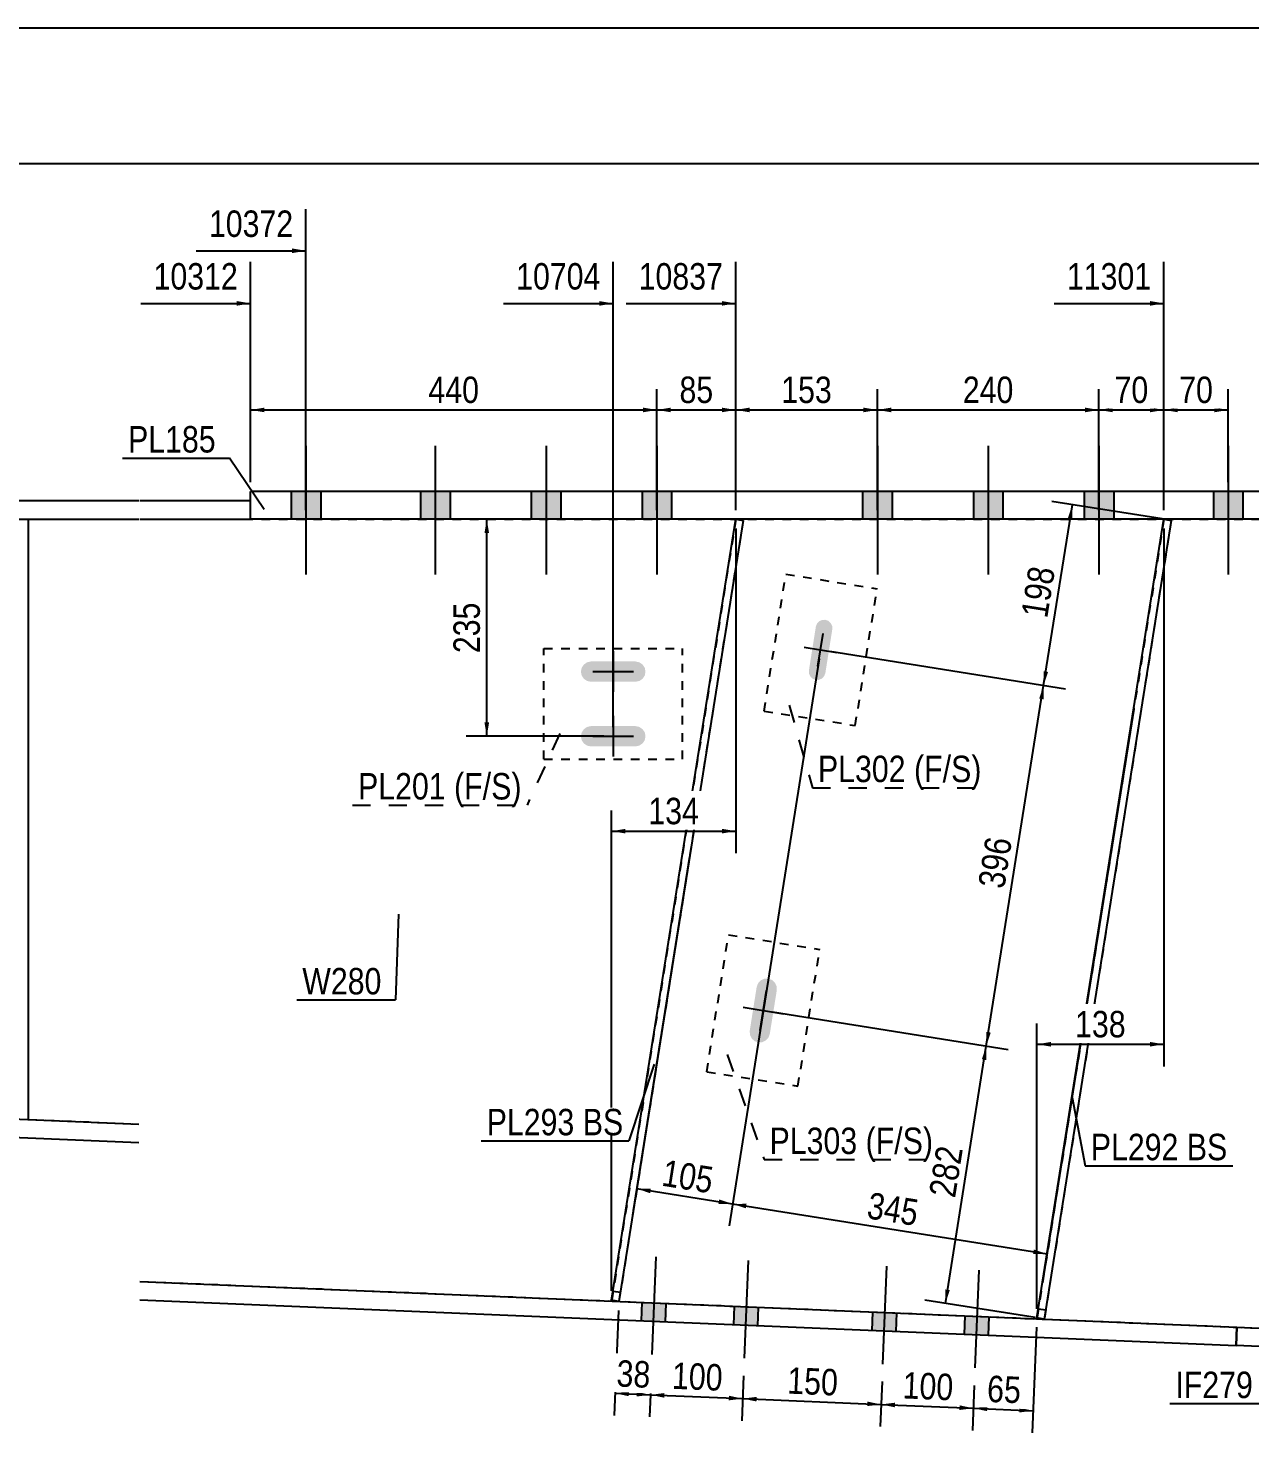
# Model space of a CAD drawing. Header units: millimetres. Extents: x -327 to 85, y -160 to 127.
# Drawn here: x -114.3 to 18, y -24.8 to 127.4 of the extents above; entities that cross this region are included whole.
import ezdxf

# ---------------------------------------------------------------- set-up
doc = ezdxf.new("R2010")
doc.units = ezdxf.units.MM
doc.linetypes.add('DXK_LINE_DOT1', pattern=[1.8814, 0.9407, -0.9407])
doc.linetypes.add('DXK_LINE_DOT2', pattern=[3.9198, 1.9599, -1.9599])
doc.styles.add('Arial Narrow', font='ARIALN.TTF', dxfattribs={"height": 0.2})

# ---------------------------------------------------------------- blocks, each defined once
blk = doc.blocks.new('Unknown-623345131-1210')
at = {"color": 5, "linetype": 'Continuous'}
blk.add_line((85.3, 127.38), (-324.7, 127.38), dxfattribs=at)
blk = doc.blocks.new('Part-623345131-1624 - 1446')
at = {"color": 2, "linetype": 'Continuous'}
blk.add_line((-114.32, 74.18), (-114.32, 9.18), dxfattribs=at)
at = {"color": 7, "linetype": 'DXK_LINE_DOT1'}
for p, q in [((-114.32, 74.18), (-102.32, 74.18)), ((-102.22, 74.18), (30.16, 74.18)), ((30.26, 74.18), (57.26, 74.18)), ((57.26, 74.18), (57.26, -15.82)), ((-114.32, 9.18), (-102.32, 8.67)), ((-102.22, -8.36), (30.16, -13.89)), ((30.26, -14.7), (57.26, -15.82))]:
    blk.add_line(p, q, dxfattribs=at)
blk = doc.blocks.new('Part-623345131-1587 - 1446')
at = {"color": 7, "linetype": 'DXK_LINE_DOT1'}
for p, q in [((-37.67, 74.18), (-51.12, -10.4)), ((-36.88, 74.05), (-50.33, -10.53)), ((-37.67, 74.18), (-36.88, 74.05)), ((-50.33, -10.53), (-51.12, -10.4)), ((-50.96, -9.41), (-50.17, -9.54))]:
    blk.add_line(p, q, dxfattribs=at)
blk = doc.blocks.new('Part-623345131-1748 - 1446')
at = {"color": 2, "linetype": 'Continuous'}
for p, q in [((-5.05, -12.32), (8.7, 74.18)), ((9.49, 74.05), (-4.26, -12.45)), ((8.7, 74.18), (9.49, 74.05)), ((-4.26, -12.45), (-5.05, -12.32))]:
    blk.add_line(p, q, dxfattribs=at)
at = {"color": 7, "linetype": 'DXK_LINE_DOT1'}
blk.add_line((-4.9, -11.34), (-4.11, -11.46), dxfattribs=at)
blk = doc.blocks.new('Bolt-623345131-1770 - 1446')
at = {"linetype": 'Continuous'}
blk.add_hatch(color=3, dxfattribs=at).paths.add_polyline_path([(-33.74, 24.28), (-34.15, 24.43), (-34.58, 24.42), (-34.97, 24.24), (-35.26, 23.92), (-35.41, 23.52), (-36.16, 18.78), (-36.14, 18.35), (-35.96, 17.96), (-35.65, 17.67), (-35.25, 17.52), (-34.82, 17.54), (-34.43, 17.72), (-34.14, 18.03), (-33.99, 18.43), (-33.23, 23.17), (-33.25, 23.6), (-33.43, 23.99)])
at = {"color": 3, "linetype": 'Continuous'}
for p, q in [((-35.04, 18.8), (-34.35, 23.15)), ((-36.87, 21.32), (-32.52, 20.63))]:
    blk.add_line(p, q, dxfattribs=at)
blk = doc.blocks.new('Part-623345131-1646 - 1446')
at = {"color": 2, "linetype": 'Continuous'}
for p, q in [((16.52, -15.32), (16.6, -13.32)), ((16.6, -13.32), (30.16, -13.89)), ((30.26, -14.7), (57.26, -15.82)), ((30.16, -15.89), (16.52, -15.32)), ((57.17, -17.82), (30.26, -16.7)), ((57.26, -15.82), (57.17, -17.82))]:
    blk.add_line(p, q, dxfattribs=at)
blk = doc.blocks.new('Bolt-623345131-1647 - 1446')
at = {"linetype": 'Continuous'}
blk.add_hatch(color=3, dxfattribs=at).paths.add_polyline_path([(-27.64, 63.17), (-27.97, 63.29), (-28.32, 63.28), (-28.64, 63.13), (-28.88, 62.88), (-29, 62.55), (-29.75, 57.81), (-29.74, 57.46), (-29.59, 57.14), (-29.33, 56.9), (-29, 56.78), (-28.65, 56.79), (-28.33, 56.94), (-28.1, 57.19), (-27.97, 57.52), (-27.22, 62.26), (-27.23, 62.62), (-27.38, 62.93)])
at = {"color": 3, "linetype": 'Continuous'}
for p, q in [((-28.77, 58.26), (-28.2, 61.81)), ((-30.26, 60.32), (-26.71, 59.75))]:
    blk.add_line(p, q, dxfattribs=at)
blk = doc.blocks.new('Part-623345131-2340 - 1446')
at = {"color": 7, "linetype": 'DXK_LINE_DOT1'}
for p, q in [((8.7, 74.18), (-5.05, -12.32)), ((9.49, 74.05), (-4.26, -12.45)), ((8.7, 74.18), (9.49, 74.05)), ((-4.26, -12.45), (-5.05, -12.32))]:
    blk.add_line(p, q, dxfattribs=at)
blk = doc.blocks.new('Part-623345131-1671 - 1446')
at = {"color": 2, "linetype": 'Continuous'}
for p, q in [((-126.42, 76.18), (-138.42, 76.18)), ((-138.42, 74.18), (-138.42, 76.18)), ((-102.32, 76.18), (-126.32, 76.18)), ((-90.22, 76.18), (-102.22, 76.18)), ((-138.42, 74.18), (-126.42, 74.18)), ((-126.32, 74.18), (-102.32, 74.18)), ((-102.22, 74.18), (-90.22, 74.18))]:
    blk.add_line(p, q, dxfattribs=at)
at = {"color": 7, "linetype": 'DXK_LINE_DOT1'}
blk.add_line((-90.22, 74.18), (-90.22, 76.18), dxfattribs=at)
blk = doc.blocks.new('Part-623345131-1753 - 1446')
at = {"color": 2, "linetype": 'Continuous'}
for p, q in [((-51.12, -10.4), (-37.67, 74.18)), ((-36.88, 74.05), (-50.33, -10.53)), ((-37.67, 74.18), (-36.88, 74.05)), ((-50.33, -10.53), (-51.12, -10.4))]:
    blk.add_line(p, q, dxfattribs=at)
blk = doc.blocks.new('Part-623345131-1737 - 1446')
at = {"color": 2, "linetype": 'Continuous'}
for p, q in [((-138.42, 10.43), (-138.5, 8.43)), ((-138.42, 10.43), (-126.42, 9.93)), ((-126.32, 9.68), (-102.32, 8.67)), ((-138.5, 8.43), (-126.42, 7.92)), ((-126.32, 7.67), (-102.32, 6.67)), ((-102.22, -8.36), (16.6, -13.32)), ((-102.22, -10.36), (16.52, -15.32)), ((16.6, -13.32), (16.52, -15.32))]:
    blk.add_line(p, q, dxfattribs=at)
blk = doc.blocks.new('Part-623345131-1758 - 1446')
at = {"color": 2, "linetype": 'Continuous'}
for p, q in [((30.16, 77.18), (-90.22, 77.18)), ((-90.22, 74.18), (-90.22, 77.18)), ((57.26, 77.18), (30.26, 77.18)), ((57.26, 77.18), (57.26, 74.18)), ((30.16, 74.18), (-90.22, 74.18)), ((57.26, 74.18), (30.26, 74.18))]:
    blk.add_line(p, q, dxfattribs=at)
blk = doc.blocks.new('Bolt-623345131-1759 - 1446')
at = {"linetype": 'Continuous'}
for points in [[(-82.62, 77.18), (-85.82, 77.18), (-85.82, 74.18), (-82.62, 74.18)], [(-82.62, 77.18), (-85.82, 77.18), (-85.82, 74.18), (-82.62, 74.18)], [(-82.62, 77.18), (-85.82, 77.18), (-85.82, 74.18), (-82.62, 74.18)], [(-82.62, 77.18), (-85.82, 77.18), (-85.82, 74.18), (-82.62, 74.18)], [(-68.62, 77.18), (-71.82, 77.18), (-71.82, 74.18), (-68.62, 74.18)], [(-68.62, 77.18), (-71.82, 77.18), (-71.82, 74.18), (-68.62, 74.18)], [(-68.62, 77.18), (-71.82, 77.18), (-71.82, 74.18), (-68.62, 74.18)], [(-68.62, 77.18), (-71.82, 77.18), (-71.82, 74.18), (-68.62, 74.18)], [(-56.62, 77.18), (-59.82, 77.18), (-59.82, 74.18), (-56.62, 74.18)], [(-56.62, 77.18), (-59.82, 77.18), (-59.82, 74.18), (-56.62, 74.18)], [(-56.62, 77.18), (-59.82, 77.18), (-59.82, 74.18), (-56.62, 74.18)], [(-56.62, 77.18), (-59.82, 77.18), (-59.82, 74.18), (-56.62, 74.18)], [(-44.62, 77.18), (-47.82, 77.18), (-47.82, 74.18), (-44.62, 74.18)], [(-44.62, 77.18), (-47.82, 77.18), (-47.82, 74.18), (-44.62, 74.18)], [(-44.62, 77.18), (-47.82, 77.18), (-47.82, 74.18), (-44.62, 74.18)], [(-44.62, 77.18), (-47.82, 77.18), (-47.82, 74.18), (-44.62, 74.18)], [(-20.74, 77.18), (-23.94, 77.18), (-23.94, 74.18), (-20.74, 74.18)], [(-20.74, 77.18), (-23.94, 77.18), (-23.94, 74.18), (-20.74, 74.18)], [(-20.74, 77.18), (-23.94, 77.18), (-23.94, 74.18), (-20.74, 74.18)], [(-20.74, 77.18), (-23.94, 77.18), (-23.94, 74.18), (-20.74, 74.18)], [(-8.74, 77.18), (-11.94, 77.18), (-11.94, 74.18), (-8.74, 74.18)], [(-8.74, 77.18), (-11.94, 77.18), (-11.94, 74.18), (-8.74, 74.18)], [(-8.74, 77.18), (-11.94, 77.18), (-11.94, 74.18), (-8.74, 74.18)], [(-8.74, 77.18), (-11.94, 77.18), (-11.94, 74.18), (-8.74, 74.18)], [(3.26, 77.18), (0.06, 77.18), (0.06, 74.18), (3.26, 74.18)], [(3.26, 77.18), (0.06, 77.18), (0.06, 74.18), (3.26, 74.18)], [(3.26, 77.18), (0.06, 77.18), (0.06, 74.18), (3.26, 74.18)], [(3.26, 77.18), (0.06, 77.18), (0.06, 74.18), (3.26, 74.18)], [(17.26, 77.18), (14.06, 77.18), (14.06, 74.18), (17.26, 74.18)], [(17.26, 77.18), (14.06, 77.18), (14.06, 74.18), (17.26, 74.18)], [(17.26, 77.18), (14.06, 77.18), (14.06, 74.18), (17.26, 74.18)], [(17.26, 77.18), (14.06, 77.18), (14.06, 74.18), (17.26, 74.18)]]:
    blk.add_hatch(color=3, dxfattribs=at).paths.add_polyline_path(points)
at = {"color": 3, "linetype": 'Continuous'}
for p, q in [((-84.22, 82.15), (-84.22, 68.18)), ((-84.22, 82.15), (-84.22, 68.18)), ((-84.22, 82.15), (-84.22, 68.18)), ((-84.22, 82.15), (-84.22, 68.18)), ((-70.22, 82.15), (-70.22, 68.18)), ((-70.22, 82.15), (-70.22, 68.18)), ((-70.22, 82.15), (-70.22, 68.18)), ((-70.22, 82.15), (-70.22, 68.18)), ((-58.22, 82.15), (-58.22, 68.18)), ((-58.22, 82.15), (-58.22, 68.18)), ((-58.22, 82.15), (-58.22, 68.18)), ((-58.22, 82.15), (-58.22, 68.18)), ((-46.22, 82.15), (-46.22, 68.18)), ((-46.22, 82.15), (-46.22, 68.18)), ((-46.22, 82.15), (-46.22, 68.18)), ((-46.22, 82.15), (-46.22, 68.18)), ((-22.34, 82.15), (-22.34, 68.18)), ((-22.34, 82.15), (-22.34, 68.18)), ((-22.34, 82.15), (-22.34, 68.18)), ((-22.34, 82.15), (-22.34, 68.18)), ((-10.34, 82.15), (-10.34, 68.18)), ((-10.34, 82.15), (-10.34, 68.18)), ((-10.34, 82.15), (-10.34, 68.18)), ((-10.34, 82.15), (-10.34, 68.18)), ((1.66, 82.15), (1.66, 68.18)), ((1.66, 82.15), (1.66, 68.18)), ((1.66, 82.15), (1.66, 68.18)), ((1.66, 82.15), (1.66, 68.18)), ((15.66, 82.15), (15.66, 68.18)), ((15.66, 82.15), (15.66, 68.18)), ((15.66, 82.15), (15.66, 68.18)), ((15.66, 82.15), (15.66, 68.18)), ((-85.82, 77.18), (-85.82, 74.18)), ((-85.82, 77.18), (-85.82, 74.18)), ((-85.82, 77.18), (-85.82, 74.18)), ((-85.82, 77.18), (-85.82, 74.18)), ((-82.62, 77.18), (-82.62, 74.18)), ((-82.62, 77.18), (-82.62, 74.18)), ((-82.62, 77.18), (-82.62, 74.18)), ((-82.62, 77.18), (-82.62, 74.18)), ((-71.82, 77.18), (-71.82, 74.18)), ((-71.82, 77.18), (-71.82, 74.18)), ((-71.82, 77.18), (-71.82, 74.18)), ((-71.82, 77.18), (-71.82, 74.18)), ((-68.62, 77.18), (-68.62, 74.18)), ((-68.62, 77.18), (-68.62, 74.18)), ((-68.62, 77.18), (-68.62, 74.18)), ((-68.62, 77.18), (-68.62, 74.18)), ((-59.82, 77.18), (-59.82, 74.18)), ((-59.82, 77.18), (-59.82, 74.18)), ((-59.82, 77.18), (-59.82, 74.18)), ((-59.82, 77.18), (-59.82, 74.18)), ((-56.62, 77.18), (-56.62, 74.18)), ((-56.62, 77.18), (-56.62, 74.18)), ((-56.62, 77.18), (-56.62, 74.18)), ((-56.62, 77.18), (-56.62, 74.18)), ((-47.82, 77.18), (-47.82, 74.18)), ((-47.82, 77.18), (-47.82, 74.18)), ((-47.82, 77.18), (-47.82, 74.18)), ((-47.82, 77.18), (-47.82, 74.18)), ((-44.62, 77.18), (-44.62, 74.18)), ((-44.62, 77.18), (-44.62, 74.18)), ((-44.62, 77.18), (-44.62, 74.18)), ((-44.62, 77.18), (-44.62, 74.18)), ((-23.94, 77.18), (-23.94, 74.18)), ((-23.94, 77.18), (-23.94, 74.18)), ((-23.94, 77.18), (-23.94, 74.18)), ((-23.94, 77.18), (-23.94, 74.18)), ((-20.74, 77.18), (-20.74, 74.18)), ((-20.74, 77.18), (-20.74, 74.18)), ((-20.74, 77.18), (-20.74, 74.18)), ((-20.74, 77.18), (-20.74, 74.18)), ((-11.94, 77.18), (-11.94, 74.18)), ((-11.94, 77.18), (-11.94, 74.18)), ((-11.94, 77.18), (-11.94, 74.18)), ((-11.94, 77.18), (-11.94, 74.18)), ((-8.74, 77.18), (-8.74, 74.18)), ((-8.74, 77.18), (-8.74, 74.18)), ((-8.74, 77.18), (-8.74, 74.18)), ((-8.74, 77.18), (-8.74, 74.18)), ((0.06, 77.18), (0.06, 74.18)), ((0.06, 77.18), (0.06, 74.18)), ((0.06, 77.18), (0.06, 74.18)), ((0.06, 77.18), (0.06, 74.18)), ((3.26, 77.18), (3.26, 74.18)), ((3.26, 77.18), (3.26, 74.18)), ((3.26, 77.18), (3.26, 74.18)), ((3.26, 77.18), (3.26, 74.18)), ((14.06, 77.18), (14.06, 74.18)), ((14.06, 77.18), (14.06, 74.18)), ((14.06, 77.18), (14.06, 74.18)), ((14.06, 77.18), (14.06, 74.18)), ((17.26, 77.18), (17.26, 74.18)), ((17.26, 77.18), (17.26, 74.18)), ((17.26, 77.18), (17.26, 74.18)), ((17.26, 77.18), (17.26, 74.18))]:
    blk.add_line(p, q, dxfattribs=at)
blk = doc.blocks.new('Part-623345131-1764 - 1446')
at = {"color": 7, "linetype": 'DXK_LINE_DOT1'}
for p, q in [((-34.6, 53.41), (-32.25, 68.23)), ((-32.25, 68.23), (-22.37, 66.66)), ((-24.73, 51.84), (-22.37, 66.66)), ((-34.6, 53.41), (-24.73, 51.84))]:
    blk.add_line(p, q, dxfattribs=at)
blk = doc.blocks.new('Part-623345131-1769 - 1446')
at = {"color": 7, "linetype": 'DXK_LINE_DOT1'}
for p, q in [((-40.81, 14.35), (-38.46, 29.17)), ((-38.46, 29.17), (-28.58, 27.6)), ((-30.94, 12.78), (-28.58, 27.6)), ((-40.81, 14.35), (-30.94, 12.78))]:
    blk.add_line(p, q, dxfattribs=at)
blk = doc.blocks.new('Part-623345131-1780 - 1446')
at = {"color": 7, "linetype": 'DXK_LINE_DOT1'}
for p, q in [((-58.45, 48.18), (-58.45, 60.18)), ((-58.45, 60.18), (-43.45, 60.18)), ((-43.45, 48.18), (-43.45, 60.18)), ((-58.45, 48.18), (-43.45, 48.18))]:
    blk.add_line(p, q, dxfattribs=at)
blk = doc.blocks.new('Bolt-623345131-1781 - 1446')
at = {"linetype": 'Continuous'}
for points in [[(-47.53, 57.25), (-47.45, 57.68), (-47.53, 58.1), (-47.77, 58.45), (-48.13, 58.69), (-48.55, 58.78), (-53.35, 58.78), (-53.77, 58.69), (-54.12, 58.45), (-54.36, 58.1), (-54.45, 57.68), (-54.36, 57.25), (-54.12, 56.9), (-53.77, 56.66), (-53.35, 56.58), (-48.55, 56.58), (-48.13, 56.66), (-47.77, 56.9)], [(-47.53, 50.25), (-47.45, 50.68), (-47.53, 51.1), (-47.77, 51.45), (-48.13, 51.69), (-48.55, 51.78), (-53.35, 51.78), (-53.77, 51.69), (-54.12, 51.45), (-54.36, 51.1), (-54.45, 50.68), (-54.36, 50.25), (-54.12, 49.9), (-53.77, 49.66), (-53.35, 49.58), (-48.55, 49.58), (-48.13, 49.66), (-47.77, 49.9)]]:
    blk.add_hatch(color=3, dxfattribs=at).paths.add_polyline_path(points)
at = {"color": 3, "linetype": 'Continuous'}
for p, q in [((-50.95, 59.88), (-50.95, 55.48)), ((-53.15, 57.68), (-48.75, 57.68)), ((-50.95, 52.88), (-50.95, 48.48)), ((-53.15, 50.68), (-48.75, 50.68))]:
    blk.add_line(p, q, dxfattribs=at)
blk = doc.blocks.new('Bolt-623345131-1783 - 1446')
at = {"linetype": 'Continuous'}
for points in [[(-45.2, -10.74), (-47.8, -10.63), (-47.88, -12.63), (-45.28, -12.74)], [(-45.2, -10.74), (-47.8, -10.63), (-47.88, -12.63), (-45.28, -12.74)], [(-35.21, -11.16), (-37.8, -11.05), (-37.89, -13.05), (-35.29, -13.16)], [(-35.21, -11.16), (-37.8, -11.05), (-37.89, -13.05), (-35.29, -13.16)], [(-20.22, -11.78), (-22.82, -11.68), (-22.9, -13.67), (-20.3, -13.78)], [(-20.22, -11.78), (-22.82, -11.68), (-22.9, -13.67), (-20.3, -13.78)], [(-10.23, -12.2), (-12.83, -12.09), (-12.91, -14.09), (-10.31, -14.2)], [(-10.23, -12.2), (-12.83, -12.09), (-12.91, -14.09), (-10.31, -14.2)]]:
    blk.add_hatch(color=3, dxfattribs=at).paths.add_polyline_path(points)
at = {"color": 3, "linetype": 'Continuous'}
for p, q in [((-46.73, -16.27), (-46.29, -5.69)), ((-46.73, -16.27), (-46.29, -5.69)), ((-36.74, -16.69), (-36.3, -6.11)), ((-36.74, -16.69), (-36.3, -6.11)), ((-21.75, -17.31), (-21.31, -6.73)), ((-21.75, -17.31), (-21.31, -6.73)), ((-11.76, -17.73), (-11.32, -7.15)), ((-11.76, -17.73), (-11.32, -7.15)), ((-47.88, -12.63), (-47.8, -10.63)), ((-47.88, -12.63), (-47.8, -10.63)), ((-45.28, -12.74), (-45.2, -10.74)), ((-45.28, -12.74), (-45.2, -10.74)), ((-37.89, -13.05), (-37.8, -11.05)), ((-37.89, -13.05), (-37.8, -11.05)), ((-35.29, -13.16), (-35.21, -11.16)), ((-35.29, -13.16), (-35.21, -11.16)), ((-22.9, -13.67), (-22.82, -11.68)), ((-22.9, -13.67), (-22.82, -11.68)), ((-20.3, -13.78), (-20.22, -11.78)), ((-20.3, -13.78), (-20.22, -11.78)), ((-12.91, -14.09), (-12.83, -12.09)), ((-12.91, -14.09), (-12.83, -12.09)), ((-10.31, -14.2), (-10.23, -12.2)), ((-10.31, -14.2), (-10.23, -12.2))]:
    blk.add_line(p, q, dxfattribs=at)
blk = doc.blocks.new('StraightDimension-623345131-6766 - 1446')
at = {"linetype": 'Continuous'}
for points in [[(-45.42, -20.96), (-46.91, -20.65), (-45.4, -20.46)], [(-38.41, -20.75), (-36.92, -21.06), (-38.43, -21.25)]]:
    blk.add_hatch(color=7, dxfattribs=at).paths.add_polyline_path(points)
at = {"color": 7, "linetype": 'Continuous'}
for p, q in [((-46.81, -18.18), (-47.01, -23.04)), ((-36.82, -18.6), (-37.02, -23.46)), ((-46.91, -20.65), (-36.92, -21.06))]:
    blk.add_line(p, q, dxfattribs=at)
at = {"color": 0}
blk.add_wipeout([(-38.57, -20.84), (-38.4, -16.65), (-45.07, -16.37), (-45.25, -20.56)], dxfattribs=at)
at = {"color": 3, "style": 'Arial Narrow'}
blk.add_text('100', height=2.863, rotation=-2.3892, dxfattribs=at).set_placement((-44.63, -19.99))
blk = doc.blocks.new('StraightDimension-623345131-2005 - 1446')
at = {"color": 7, "linetype": 'Continuous'}
blk.add_line((-301.5, 112.7), (59.26, 112.7), dxfattribs=at)
blk = doc.blocks.new('StraightDimension-623345131-6387 - 1446')
at = {"linetype": 'Continuous'}
blk.add_hatch(color=7, dxfattribs=at).paths.add_polyline_path([(-52.45, 97.81), (-50.95, 97.56), (-52.45, 97.31)])
at = {"color": 7, "linetype": 'Continuous'}
for p, q in [((-50.95, 51.68), (-50.95, 102.06)), ((-62.84, 97.56), (-50.95, 97.56))]:
    blk.add_line(p, q, dxfattribs=at)
at = {"color": 0}
blk.add_wipeout([(-51.72, 98.46), (-51.72, 102.66), (-62.06, 102.66), (-62.06, 98.46)], dxfattribs=at)
at = {"color": 3, "style": 'Arial Narrow'}
blk.add_text('10704', height=2.863, dxfattribs=at).set_placement((-61.46, 99.06))
blk = doc.blocks.new('StraightDimension-623345131-7888 - 1446')
at = {"linetype": 'Continuous'}
for points in [[(-64.89, 72.68), (-64.64, 74.18), (-64.39, 72.68)], [(-64.39, 52.18), (-64.64, 50.68), (-64.89, 52.18)]]:
    blk.add_hatch(color=7, dxfattribs=at).paths.add_polyline_path(points)
at = {"color": 7, "linetype": 'Continuous'}
for p, q in [((-51.95, 74.18), (-66.89, 74.18)), ((-64.64, 50.68), (-64.64, 74.18)), ((-51.95, 50.68), (-66.89, 50.68))]:
    blk.add_line(p, q, dxfattribs=at)
at = {"color": 0}
blk.add_wipeout([(-64.79, 65.77), (-68.99, 65.77), (-68.99, 59.08), (-64.79, 59.08)], dxfattribs=at)
at = {"color": 3, "style": 'Arial Narrow'}
blk.add_text('235', height=2.863, rotation=90.0002, dxfattribs=at).set_placement((-65.39, 59.68))
blk = doc.blocks.new('StraightDimension-623345131-6386 - 1446')
at = {"linetype": 'Continuous'}
blk.add_hatch(color=7, dxfattribs=at).paths.add_polyline_path([(-39.17, 97.81), (-37.67, 97.56), (-39.17, 97.31)])
at = {"color": 7, "linetype": 'Continuous'}
for p, q in [((-37.67, 75.18), (-37.67, 102.06)), ((-49.56, 97.56), (-37.67, 97.56))]:
    blk.add_line(p, q, dxfattribs=at)
at = {"color": 0}
blk.add_wipeout([(-38.45, 98.46), (-38.45, 102.66), (-48.79, 102.66), (-48.79, 98.46)], dxfattribs=at)
at = {"color": 3, "style": 'Arial Narrow'}
blk.add_text('10837', height=2.863, dxfattribs=at).set_placement((-48.19, 99.06))
blk = doc.blocks.new('StraightDimension-623345131-7021 - 1446')
at = {"linetype": 'Continuous'}
for points in [[(3.16, 85.77), (1.66, 86.02), (3.16, 86.27)], [(7.2, 86.27), (8.7, 86.02), (7.2, 85.77)]]:
    blk.add_hatch(color=7, dxfattribs=at).paths.add_polyline_path(points)
at = {"color": 7, "linetype": 'Continuous'}
for p, q in [((1.66, 75.18), (1.66, 88.27)), ((8.7, 75.18), (8.7, 88.27)), ((1.66, 86.02), (8.7, 86.02))]:
    blk.add_line(p, q, dxfattribs=at)
at = {"color": 0}
blk.add_wipeout([(7.61, 86.17), (7.61, 90.37), (2.75, 90.37), (2.75, 86.17)], dxfattribs=at)
at = {"color": 3, "style": 'Arial Narrow'}
blk.add_text('70', height=2.863, dxfattribs=at).set_placement((3.35, 86.77))
blk = doc.blocks.new('StraightDimension-623345131-6385 - 1446')
at = {"linetype": 'Continuous'}
blk.add_hatch(color=7, dxfattribs=at).paths.add_polyline_path([(7.2, 97.81), (8.7, 97.56), (7.2, 97.31)])
at = {"color": 7, "linetype": 'Continuous'}
for p, q in [((8.7, 75.18), (8.7, 102.06)), ((-3.19, 97.56), (8.7, 97.56))]:
    blk.add_line(p, q, dxfattribs=at)
at = {"color": 0}
blk.add_wipeout([(7.93, 98.46), (7.93, 102.66), (-2.41, 102.66), (-2.41, 98.46)], dxfattribs=at)
at = {"color": 3, "style": 'Arial Narrow'}
blk.add_text('11301', height=2.863, dxfattribs=at).set_placement((-1.81, 99.06))
blk = doc.blocks.new('StraightDimension-623345131-6388 - 1446')
at = {"linetype": 'Continuous'}
blk.add_hatch(color=7, dxfattribs=at).paths.add_polyline_path([(-85.72, 103.51), (-84.22, 103.26), (-85.72, 103.01)])
at = {"color": 7, "linetype": 'Continuous'}
for p, q in [((-84.22, 75.18), (-84.22, 107.76)), ((-96.11, 103.26), (-84.22, 103.26))]:
    blk.add_line(p, q, dxfattribs=at)
at = {"color": 0}
blk.add_wipeout([(-84.99, 104.16), (-84.99, 108.36), (-95.33, 108.36), (-95.33, 104.16)], dxfattribs=at)
at = {"color": 3, "style": 'Arial Narrow'}
blk.add_text('10372', height=2.863, dxfattribs=at).set_placement((-94.73, 104.76))
blk = doc.blocks.new('StraightDimension-623345131-6389 - 1446')
at = {"linetype": 'Continuous'}
blk.add_hatch(color=7, dxfattribs=at).paths.add_polyline_path([(-91.72, 97.81), (-90.22, 97.56), (-91.72, 97.31)])
at = {"color": 7, "linetype": 'Continuous'}
for p, q in [((-90.22, 78.18), (-90.22, 102.06)), ((-102.11, 97.56), (-90.22, 97.56))]:
    blk.add_line(p, q, dxfattribs=at)
at = {"color": 0}
blk.add_wipeout([(-90.99, 98.46), (-90.99, 102.66), (-101.33, 102.66), (-101.33, 98.46)], dxfattribs=at)
at = {"color": 3, "style": 'Arial Narrow'}
blk.add_text('10312', height=2.863, dxfattribs=at).set_placement((-100.73, 99.06))
blk = doc.blocks.new('StraightDimension-623345131-6567 - 1446')
at = {"linetype": 'Continuous'}
for points in [[(-36.59, -0.45), (-38.03, 0.03), (-36.51, 0.04)], [(-5.39, -4.91), (-3.95, -5.39), (-5.47, -5.4)]]:
    blk.add_hatch(color=7, dxfattribs=at).paths.add_polyline_path(points)
at = {"color": 7, "linetype": 'Continuous'}
for p, q in [((-28.64, 59.05), (-38.4, -2.34)), ((5.44, 53.63), (-4.33, -7.76)), ((-38.03, 0.03), (-3.95, -5.39))]:
    blk.add_line(p, q, dxfattribs=at)
at = {"color": 0}
blk.add_wipeout([(-17.66, -3.06), (-17, 1.09), (-23.61, 2.14), (-24.27, -2.01)], dxfattribs=at)
at = {"color": 3, "style": 'Arial Narrow'}
blk.add_text('345', height=2.863, rotation=-9.0355, dxfattribs=at).set_placement((-23.58, -1.51))
blk = doc.blocks.new('StraightDimension-623345131-6568 - 1446')
at = {"linetype": 'Continuous'}
for points in [[(-46.95, 1.19), (-48.39, 1.68), (-46.87, 1.69)], [(-39.47, 0.51), (-38.03, 0.03), (-39.55, 0.02)]]:
    blk.add_hatch(color=7, dxfattribs=at).paths.add_polyline_path(points)
at = {"color": 7, "linetype": 'Continuous'}
for p, q in [((-28.64, 59.05), (-38.4, -2.34)), ((-42.67, 37.66), (-48.77, -0.69)), ((-48.39, 1.68), (-38.03, 0.03))]:
    blk.add_line(p, q, dxfattribs=at)
at = {"color": 0}
blk.add_wipeout([(-39.89, 0.48), (-39.23, 4.62), (-45.83, 5.67), (-46.49, 1.53)], dxfattribs=at)
at = {"color": 3, "style": 'Arial Narrow'}
blk.add_text('105', height=2.863, rotation=-9.0355, dxfattribs=at).set_placement((-45.8, 2.02))
blk = doc.blocks.new('StraightDimension-623345131-6705 - 1446')
at = {"linetype": 'Continuous'}
for points in [[(-49.62, 40.15), (-51.12, 40.4), (-49.62, 40.65)], [(-39.17, 40.65), (-37.67, 40.4), (-39.17, 40.15)]]:
    blk.add_hatch(color=7, dxfattribs=at).paths.add_polyline_path(points)
at = {"color": 7, "linetype": 'Continuous'}
for p, q in [((-37.67, 73.18), (-37.67, 38)), ((-51.12, -9.4), (-51.12, 42.65)), ((-51.12, 40.4), (-37.67, 40.4))]:
    blk.add_line(p, q, dxfattribs=at)
at = {"color": 0}
blk.add_wipeout([(-41.06, 40.55), (-41.06, 44.75), (-47.74, 44.75), (-47.74, 40.55)], dxfattribs=at)
at = {"color": 3, "style": 'Arial Narrow'}
blk.add_text('134', height=2.863, dxfattribs=at).set_placement((-47.14, 41.15))
blk = doc.blocks.new('StraightDimension-623345131-6728 - 1446')
at = {"linetype": 'Continuous'}
for points in [[(-3.55, 17.07), (-5.05, 17.32), (-3.55, 17.57)], [(7.2, 17.57), (8.7, 17.32), (7.2, 17.07)]]:
    blk.add_hatch(color=7, dxfattribs=at).paths.add_polyline_path(points)
at = {"color": 7, "linetype": 'Continuous'}
for p, q in [((8.7, 73.18), (8.7, 14.92)), ((-5.05, -11.32), (-5.05, 19.57)), ((-5.05, 17.32), (8.7, 17.32))]:
    blk.add_line(p, q, dxfattribs=at)
at = {"color": 0}
blk.add_wipeout([(5.17, 17.47), (5.17, 21.67), (-1.52, 21.67), (-1.52, 17.47)], dxfattribs=at)
at = {"color": 3, "style": 'Arial Narrow'}
blk.add_text('138', height=2.863, dxfattribs=at).set_placement((-0.92, 18.07))
blk = doc.blocks.new('StraightDimension-623345131-6763 - 1446')
at = {"linetype": 'Continuous'}
for points in [[(-10.45, -22.42), (-11.94, -22.1), (-10.43, -21.92)], [(-6.96, -22.06), (-5.47, -22.37), (-6.98, -22.56)]]:
    blk.add_hatch(color=7, dxfattribs=at).paths.add_polyline_path(points)
at = {"color": 7, "linetype": 'Continuous'}
for p, q in [((-5.09, -13.32), (-5.57, -24.77)), ((-11.84, -19.64), (-12.04, -24.5)), ((-11.94, -22.1), (-5.47, -22.37))]:
    blk.add_line(p, q, dxfattribs=at)
at = {"color": 0}
blk.add_wipeout([(-6.27, -22.19), (-6.1, -17.99), (-10.95, -17.79), (-11.13, -21.99)], dxfattribs=at)
at = {"color": 3, "style": 'Arial Narrow'}
blk.add_text('65', height=2.863, rotation=-2.3892, dxfattribs=at).set_placement((-10.5, -21.41))
blk = doc.blocks.new('StraightDimension-623345131-6764 - 1446')
at = {"linetype": 'Continuous'}
for points in [[(-20.45, -22), (-21.93, -21.69), (-20.42, -21.5)], [(-13.43, -21.79), (-11.94, -22.1), (-13.45, -22.29)]]:
    blk.add_hatch(color=7, dxfattribs=at).paths.add_polyline_path(points)
at = {"color": 7, "linetype": 'Continuous'}
for p, q in [((-21.83, -19.22), (-22.03, -24.09)), ((-11.84, -19.64), (-12.04, -24.5)), ((-21.93, -21.69), (-11.94, -22.1))]:
    blk.add_line(p, q, dxfattribs=at)
at = {"color": 0}
blk.add_wipeout([(-13.59, -21.89), (-13.42, -17.69), (-20.1, -17.41), (-20.27, -21.61)], dxfattribs=at)
at = {"color": 3, "style": 'Arial Narrow'}
blk.add_text('100', height=2.863, rotation=-2.3892, dxfattribs=at).set_placement((-19.65, -21.03))
blk = doc.blocks.new('StraightDimension-623345131-6765 - 1446')
at = {"linetype": 'Continuous'}
for points in [[(-35.43, -21.37), (-36.92, -21.06), (-35.41, -20.87)], [(-23.42, -21.38), (-21.93, -21.69), (-23.44, -21.87)]]:
    blk.add_hatch(color=7, dxfattribs=at).paths.add_polyline_path(points)
at = {"color": 7, "linetype": 'Continuous'}
for p, q in [((-36.82, -18.6), (-37.02, -23.46)), ((-21.83, -19.22), (-22.03, -24.09)), ((-36.92, -21.06), (-21.93, -21.69))]:
    blk.add_line(p, q, dxfattribs=at)
at = {"color": 0}
blk.add_wipeout([(-26.08, -21.36), (-25.91, -17.17), (-32.59, -16.89), (-32.76, -21.09)], dxfattribs=at)
at = {"color": 3, "style": 'Arial Narrow'}
blk.add_text('150', height=2.863, rotation=-2.3892, dxfattribs=at).set_placement((-32.14, -20.51))
blk = doc.blocks.new('StraightDimension-623345131-6767 - 1446')
at = {"linetype": 'Continuous'}
for points in [[(-49.26, -20.8), (-50.75, -20.48), (-49.24, -20.3)], [(-48.4, -20.33), (-46.91, -20.65), (-48.42, -20.83)]]:
    blk.add_hatch(color=7, dxfattribs=at).paths.add_polyline_path(points)
at = {"color": 7, "linetype": 'Continuous'}
for p, q in [((-50.37, -11.53), (-50.85, -22.88)), ((-46.81, -18.18), (-47.01, -23.04)), ((-50.75, -20.48), (-46.91, -20.65))]:
    blk.add_line(p, q, dxfattribs=at)
at = {"color": 0}
blk.add_wipeout([(-46.4, -20.52), (-46.22, -16.32), (-51.07, -16.12), (-51.25, -20.31)], dxfattribs=at)
at = {"color": 3, "style": 'Arial Narrow'}
blk.add_text('38', height=2.863, rotation=-2.3892, dxfattribs=at).set_placement((-50.63, -19.74))
blk = doc.blocks.new('StraightDimension-623345131-7020 - 1446')
at = {"linetype": 'Continuous'}
for points in [[(10.2, 85.77), (8.7, 86.02), (10.2, 86.27)], [(14.16, 86.27), (15.66, 86.02), (14.16, 85.77)]]:
    blk.add_hatch(color=7, dxfattribs=at).paths.add_polyline_path(points)
at = {"color": 7, "linetype": 'Continuous'}
for p, q in [((8.7, 75.18), (8.7, 88.27)), ((15.66, 78.18), (15.66, 88.27)), ((8.7, 86.02), (15.66, 86.02))]:
    blk.add_line(p, q, dxfattribs=at)
at = {"color": 0}
blk.add_wipeout([(14.61, 86.17), (14.61, 90.37), (9.75, 90.37), (9.75, 86.17)], dxfattribs=at)
at = {"color": 3, "style": 'Arial Narrow'}
blk.add_text('70', height=2.863, dxfattribs=at).set_placement((10.35, 86.77))
blk = doc.blocks.new('StraightDimension-623345131-7022 - 1446')
at = {"linetype": 'Continuous'}
for points in [[(-20.84, 85.77), (-22.34, 86.02), (-20.84, 86.27)], [(0.16, 86.27), (1.66, 86.02), (0.16, 85.77)]]:
    blk.add_hatch(color=7, dxfattribs=at).paths.add_polyline_path(points)
at = {"color": 7, "linetype": 'Continuous'}
for p, q in [((-22.34, 75.18), (-22.34, 88.27)), ((1.66, 75.18), (1.66, 88.27)), ((-22.34, 86.02), (1.66, 86.02))]:
    blk.add_line(p, q, dxfattribs=at)
at = {"color": 0}
blk.add_wipeout([(-7, 86.17), (-7, 90.37), (-13.68, 90.37), (-13.68, 86.17)], dxfattribs=at)
at = {"color": 3, "style": 'Arial Narrow'}
blk.add_text('240', height=2.863, dxfattribs=at).set_placement((-13.08, 86.77))
blk = doc.blocks.new('StraightDimension-623345131-7023 - 1446')
at = {"linetype": 'Continuous'}
for points in [[(-36.17, 85.77), (-37.67, 86.02), (-36.17, 86.27)], [(-23.84, 86.27), (-22.34, 86.02), (-23.84, 85.77)]]:
    blk.add_hatch(color=7, dxfattribs=at).paths.add_polyline_path(points)
at = {"color": 7, "linetype": 'Continuous'}
for p, q in [((-37.67, 75.18), (-37.67, 88.27)), ((-22.34, 75.18), (-22.34, 88.27)), ((-37.67, 86.02), (-22.34, 86.02))]:
    blk.add_line(p, q, dxfattribs=at)
at = {"color": 0}
blk.add_wipeout([(-26.67, 86.17), (-26.67, 90.37), (-33.35, 90.37), (-33.35, 86.17)], dxfattribs=at)
at = {"color": 3, "style": 'Arial Narrow'}
blk.add_text('153', height=2.863, dxfattribs=at).set_placement((-32.75, 86.77))
blk = doc.blocks.new('StraightDimension-623345131-7024 - 1446')
at = {"linetype": 'Continuous'}
for points in [[(-44.72, 85.77), (-46.22, 86.02), (-44.72, 86.27)], [(-39.17, 86.27), (-37.67, 86.02), (-39.17, 85.77)]]:
    blk.add_hatch(color=7, dxfattribs=at).paths.add_polyline_path(points)
at = {"color": 7, "linetype": 'Continuous'}
for p, q in [((-46.22, 75.18), (-46.22, 88.27)), ((-37.67, 75.18), (-37.67, 88.27)), ((-46.22, 86.02), (-37.67, 86.02))]:
    blk.add_line(p, q, dxfattribs=at)
at = {"color": 0}
blk.add_wipeout([(-39.52, 86.17), (-39.52, 90.37), (-44.37, 90.37), (-44.37, 86.17)], dxfattribs=at)
at = {"color": 3, "style": 'Arial Narrow'}
blk.add_text('85', height=2.863, dxfattribs=at).set_placement((-43.77, 86.77))
blk = doc.blocks.new('StraightDimension-623345131-7025 - 1446')
at = {"linetype": 'Continuous'}
for points in [[(-88.72, 85.77), (-90.22, 86.02), (-88.72, 86.27)], [(-47.72, 86.27), (-46.22, 86.02), (-47.72, 85.77)]]:
    blk.add_hatch(color=7, dxfattribs=at).paths.add_polyline_path(points)
at = {"color": 7, "linetype": 'Continuous'}
for p, q in [((-90.22, 78.18), (-90.22, 88.27)), ((-46.22, 75.18), (-46.22, 88.27)), ((-90.22, 86.02), (-46.22, 86.02))]:
    blk.add_line(p, q, dxfattribs=at)
at = {"color": 0}
blk.add_wipeout([(-64.88, 86.17), (-64.88, 90.37), (-71.56, 90.37), (-71.56, 86.17)], dxfattribs=at)
at = {"color": 3, "style": 'Arial Narrow'}
blk.add_text('440', height=2.863, dxfattribs=at).set_placement((-70.96, 86.77))
blk = doc.blocks.new('StraightDimension-623345131-7975 - 1446')
at = {"linetype": 'Continuous'}
for points in [[(-1.7, 74.31), (-1.22, 75.75), (-1.21, 74.23)], [(-3.85, 57.64), (-4.33, 56.19), (-4.34, 57.72)]]:
    blk.add_hatch(color=7, dxfattribs=at).paths.add_polyline_path(points)
at = {"color": 7, "linetype": 'Continuous'}
for p, q in [((8.5, 74.21), (-3.44, 76.11)), ((-4.33, 56.19), (-1.22, 75.75)), ((-27.5, 59.88), (-1.96, 55.82))]:
    blk.add_line(p, q, dxfattribs=at)
at = {"color": 0}
blk.add_wipeout([(-2.4, 69.3), (-6.55, 69.96), (-7.6, 63.36), (-3.45, 62.7)], dxfattribs=at)
at = {"color": 3, "style": 'Arial Narrow'}
blk.add_text('198', height=2.863, rotation=80.9647, dxfattribs=at).set_placement((-3.95, 63.38))
blk = doc.blocks.new('StraightDimension-623345131-7976 - 1446')
at = {"linetype": 'Continuous'}
for points in [[(-4.81, 54.75), (-4.33, 56.19), (-4.32, 54.67)], [(-10.06, 18.58), (-10.54, 17.13), (-10.55, 18.66)]]:
    blk.add_hatch(color=7, dxfattribs=at).paths.add_polyline_path(points)
at = {"color": 7, "linetype": 'Continuous'}
for p, q in [((-27.5, 59.88), (-1.96, 55.82)), ((-10.54, 17.13), (-4.33, 56.19)), ((-33.71, 20.82), (-8.17, 16.76))]:
    blk.add_line(p, q, dxfattribs=at)
at = {"color": 0}
blk.add_wipeout([(-7.06, 39.99), (-11.21, 40.65), (-12.26, 34.05), (-8.11, 33.39)], dxfattribs=at)
at = {"color": 3, "style": 'Arial Narrow'}
blk.add_text('396', height=2.863, rotation=80.9647, dxfattribs=at).set_placement((-8.61, 34.07))
blk = doc.blocks.new('StraightDimension-623345131-7977 - 1446')
at = {"linetype": 'Continuous'}
for points in [[(-11.02, 15.69), (-10.54, 17.13), (-10.53, 15.61)], [(-14.49, -9.3), (-14.97, -10.75), (-14.99, -9.23)]]:
    blk.add_hatch(color=7, dxfattribs=at).paths.add_polyline_path(points)
at = {"color": 7, "linetype": 'Continuous'}
for p, q in [((-33.71, 20.82), (-8.17, 16.76)), ((-14.97, -10.75), (-10.54, 17.13)), ((-5.25, -12.29), (-17.2, -10.39))]:
    blk.add_line(p, q, dxfattribs=at)
at = {"color": 0}
blk.add_wipeout([(-12.38, 6.52), (-16.53, 7.18), (-17.58, 0.58), (-13.43, -0.08)], dxfattribs=at)
at = {"color": 3, "style": 'Arial Narrow'}
blk.add_text('282', height=2.863, rotation=80.9647, dxfattribs=at).set_placement((-13.93, 0.6))
blk = doc.blocks.new('MarkSet-623345131-4448 - 1446')
at = {"color": 0}
for points in [[(-55.14, 7.46), (-55.14, 10.46), (-64.65, 10.46), (-64.65, 7.46)], [(-49.86, 7.46), (-49.86, 10.46), (-54.24, 10.46), (-54.24, 7.46)]]:
    blk.add_wipeout(points, dxfattribs=at)
for points in [[(-55.14, 7.46), (-55.14, 10.46), (-64.65, 10.46), (-64.65, 7.46)], [(-49.86, 7.46), (-49.86, 10.46), (-54.24, 10.46), (-54.24, 7.46)]]:
    blk.add_wipeout(points, dxfattribs=at)
at = {"color": 7, "linetype": 'Continuous'}
for p in [(-46.52, 15.16), (-65.25, 6.86)]:
    blk.add_line(p, (-49.26, 6.86), dxfattribs=at)
at = {"color": 3, "style": 'Arial Narrow'}
for s, p in [('PL293', (-64.65, 7.46)), ('BS', (-54.24, 7.46))]:
    blk.add_text(s, height=2.863, dxfattribs=at).set_placement(p)
blk = doc.blocks.new('Mark-623345131-1620 - 1446')
at = {"color": 7, "linetype": 'Continuous'}
blk.add_line((-74.19, 31.4), (-74.54, 22.12), dxfattribs=at)
at = {"color": 0}
blk.add_wipeout([(-76.04, 22.72), (-76.04, 25.72), (-84.62, 25.72), (-84.62, 22.72)], dxfattribs=at)
blk.add_wipeout([(-76.04, 22.72), (-76.04, 25.72), (-84.62, 25.72), (-84.62, 22.72)], dxfattribs=at)
at = {"color": 7, "linetype": 'Continuous'}
blk.add_line((-85.22, 22.12), (-74.54, 22.12), dxfattribs=at)
at = {"color": 3, "style": 'Arial Narrow'}
blk.add_text('W280', height=2.863, dxfattribs=at).set_placement((-84.62, 22.72))
blk = doc.blocks.new('Mark-623345131-1642 - 1446')
at = {"color": 7, "linetype": 'Continuous'}
blk.add_line((23.38, -13.87), (19.84, -21.6), dxfattribs=at)
at = {"color": 0}
blk.add_wipeout([(18.34, -21), (18.34, -18), (9.94, -18), (9.94, -21)], dxfattribs=at)
blk.add_wipeout([(18.34, -21), (18.34, -18), (9.94, -18), (9.94, -21)], dxfattribs=at)
at = {"color": 7, "linetype": 'Continuous'}
blk.add_line((9.34, -21.6), (19.84, -21.6), dxfattribs=at)
at = {"color": 3, "style": 'Arial Narrow'}
blk.add_text('IF279', height=2.863, dxfattribs=at).set_placement((9.94, -21))
blk = doc.blocks.new('Mark-623345131-1776 - 1446')
at = {"color": 0}
for points in [[(-69.08, 43.83), (-69.08, 46.83), (-78.58, 46.83), (-78.58, 43.83)], [(-60.88, 43.83), (-60.88, 46.83), (-68.18, 46.83), (-68.18, 43.83)]]:
    blk.add_wipeout(points, dxfattribs=at)
for points in [[(-69.08, 43.83), (-69.08, 46.83), (-78.58, 46.83), (-78.58, 43.83)], [(-60.88, 43.83), (-60.88, 46.83), (-68.18, 46.83), (-68.18, 43.83)]]:
    blk.add_wipeout(points, dxfattribs=at)
at = {"color": 7, "linetype": 'DXK_LINE_DOT2'}
for p in [(-56.74, 50.97), (-79.18, 43.23)]:
    blk.add_line(p, (-60.28, 43.23), dxfattribs=at)
at = {"color": 3, "style": 'Arial Narrow'}
for s, p in [('PL201', (-78.58, 43.83)), ('(F/', (-68.18, 43.83)), ('S)', (-64.16, 43.83))]:
    blk.add_text(s, height=2.863, dxfattribs=at).set_placement(p)
blk = doc.blocks.new('Mark-623345131-1754 - 1446')
at = {"color": 7, "linetype": 'Continuous'}
blk.add_line((-88.74, 75.22), (-92.49, 80.81), dxfattribs=at)
at = {"color": 0}
blk.add_wipeout([(-93.99, 81.41), (-93.99, 84.41), (-103.49, 84.41), (-103.49, 81.41)], dxfattribs=at)
blk.add_wipeout([(-93.99, 81.41), (-93.99, 84.41), (-103.49, 84.41), (-103.49, 81.41)], dxfattribs=at)
at = {"color": 7, "linetype": 'Continuous'}
blk.add_line((-104.09, 80.81), (-92.49, 80.81), dxfattribs=at)
at = {"color": 3, "style": 'Arial Narrow'}
blk.add_text('PL185', height=2.863, dxfattribs=at).set_placement((-103.49, 81.41))
blk = doc.blocks.new('Mark-623345131-1760 - 1446')
at = {"color": 0}
for points in [[(-19.26, 45.71), (-19.26, 48.71), (-28.77, 48.71), (-28.77, 45.71)], [(-11.06, 45.71), (-11.06, 48.71), (-18.36, 48.71), (-18.36, 45.71)]]:
    blk.add_wipeout(points, dxfattribs=at)
for points in [[(-19.26, 45.71), (-19.26, 48.71), (-28.77, 48.71), (-28.77, 45.71)], [(-11.06, 45.71), (-11.06, 48.71), (-18.36, 48.71), (-18.36, 45.71)]]:
    blk.add_wipeout(points, dxfattribs=at)
at = {"color": 7, "linetype": 'DXK_LINE_DOT2'}
for p, q in [((-31.9, 54.06), (-29.37, 45.11)), ((-29.37, 45.11), (-10.46, 45.11))]:
    blk.add_line(p, q, dxfattribs=at)
at = {"color": 3, "style": 'Arial Narrow'}
for s, p in [('(F/', (-18.36, 45.71)), ('S)', (-14.35, 45.71)), ('PL302', (-28.77, 45.71))]:
    blk.add_text(s, height=2.863, dxfattribs=at).set_placement(p)
blk = doc.blocks.new('Mark-623345131-1765 - 1446')
at = {"color": 0}
for points in [[(-24.51, 5.43), (-24.51, 8.43), (-34.01, 8.43), (-34.01, 5.43)], [(-16.31, 5.43), (-16.31, 8.43), (-23.61, 8.43), (-23.61, 5.43)]]:
    blk.add_wipeout(points, dxfattribs=at)
for points in [[(-24.51, 5.43), (-24.51, 8.43), (-34.01, 8.43), (-34.01, 5.43)], [(-16.31, 5.43), (-16.31, 8.43), (-23.61, 8.43), (-23.61, 5.43)]]:
    blk.add_wipeout(points, dxfattribs=at)
at = {"color": 7, "linetype": 'DXK_LINE_DOT2'}
for p, q in [((-38.62, 16.2), (-34.61, 4.83)), ((-34.61, 4.83), (-15.71, 4.83))]:
    blk.add_line(p, q, dxfattribs=at)
at = {"color": 3, "style": 'Arial Narrow'}
for s, p in [('PL303', (-34.01, 5.43)), ('(F/', (-23.61, 5.43)), ('S)', (-19.59, 5.43))]:
    blk.add_text(s, height=2.863, dxfattribs=at).set_placement(p)
blk = doc.blocks.new('MarkSet-623345131-4531 - 1446')
at = {"color": 0}
for points in [[(10.28, 4.76), (10.28, 7.76), (0.78, 7.76), (0.78, 4.76)], [(15.56, 4.76), (15.56, 7.76), (11.18, 7.76), (11.18, 4.76)]]:
    blk.add_wipeout(points, dxfattribs=at)
for points in [[(10.28, 4.76), (10.28, 7.76), (0.78, 7.76), (0.78, 4.76)], [(15.56, 4.76), (15.56, 7.76), (11.18, 7.76), (11.18, 4.76)]]:
    blk.add_wipeout(points, dxfattribs=at)
at = {"color": 7, "linetype": 'Continuous'}
for p, q in [((-1.25, 11.56), (0.18, 4.16)), ((0.18, 4.16), (16.16, 4.16))]:
    blk.add_line(p, q, dxfattribs=at)
at = {"color": 3, "style": 'Arial Narrow'}
for s, p in [('PL292', (0.78, 4.76)), ('BS', (11.18, 4.76))]:
    blk.add_text(s, height=2.863, dxfattribs=at).set_placement(p)

msp = doc.modelspace()

# ---------------------------------------------------------------- block references
for name in ['Unknown-623345131-1210', 'Bolt-623345131-1759 - 1446', 'Part-623345131-1671 - 1446', 'Part-623345131-1758 - 1446', 'Part-623345131-1624 - 1446', 'Part-623345131-1587 - 1446', 'Part-623345131-1753 - 1446', 'Part-623345131-1748 - 1446', 'Part-623345131-2340 - 1446', 'Part-623345131-1764 - 1446', 'Bolt-623345131-1647 - 1446', 'Part-623345131-1780 - 1446', 'Bolt-623345131-1781 - 1446', 'Part-623345131-1769 - 1446', 'Bolt-623345131-1770 - 1446', 'Part-623345131-1737 - 1446', 'Bolt-623345131-1783 - 1446', 'Part-623345131-1646 - 1446']:
    msp.add_blockref(name, (0, 0))

# ---------------------------------------------------------------- next in the draw order: block references
for name in ['StraightDimension-623345131-2005 - 1446', 'StraightDimension-623345131-6567 - 1446', 'Mark-623345131-1620 - 1446', 'StraightDimension-623345131-6763 - 1446', 'Mark-623345131-1642 - 1446', 'StraightDimension-623345131-6766 - 1446']:
    msp.add_blockref(name, (0, 0))

# ---------------------------------------------------------------- next in the draw order: block references
for name in ['StraightDimension-623345131-6388 - 1446', 'StraightDimension-623345131-6387 - 1446', 'StraightDimension-623345131-6386 - 1446', 'StraightDimension-623345131-7021 - 1446', 'StraightDimension-623345131-6728 - 1446', 'StraightDimension-623345131-6568 - 1446', 'StraightDimension-623345131-6767 - 1446', 'StraightDimension-623345131-6764 - 1446']:
    msp.add_blockref(name, (0, 0))

# ---------------------------------------------------------------- next in the draw order: block references
for name in ['StraightDimension-623345131-6389 - 1446', 'StraightDimension-623345131-6385 - 1446', 'StraightDimension-623345131-7888 - 1446', 'StraightDimension-623345131-6705 - 1446', 'MarkSet-623345131-4531 - 1446', 'StraightDimension-623345131-6765 - 1446']:
    msp.add_blockref(name, (0, 0))

# ---------------------------------------------------------------- next in the draw order: block references
for name in ['StraightDimension-623345131-7022 - 1446', 'StraightDimension-623345131-7020 - 1446', 'Mark-623345131-1776 - 1446', 'MarkSet-623345131-4448 - 1446']:
    msp.add_blockref(name, (0, 0))

# ---------------------------------------------------------------- next in the draw order: block references
msp.add_blockref('StraightDimension-623345131-7023 - 1446', (0, 0))

# ---------------------------------------------------------------- next in the draw order: block references
for name in ['StraightDimension-623345131-7024 - 1446', 'StraightDimension-623345131-7975 - 1446']:
    msp.add_blockref(name, (0, 0))

# ---------------------------------------------------------------- next in the draw order: block references
for name in ['StraightDimension-623345131-7025 - 1446', 'StraightDimension-623345131-7976 - 1446']:
    msp.add_blockref(name, (0, 0))

# ---------------------------------------------------------------- next in the draw order: block references
for name in ['Mark-623345131-1754 - 1446', 'Mark-623345131-1760 - 1446', 'StraightDimension-623345131-7977 - 1446']:
    msp.add_blockref(name, (0, 0))

# ---------------------------------------------------------------- next in the draw order: block references
msp.add_blockref('Mark-623345131-1765 - 1446', (0, 0))

doc.saveas('drawing.dxf')
